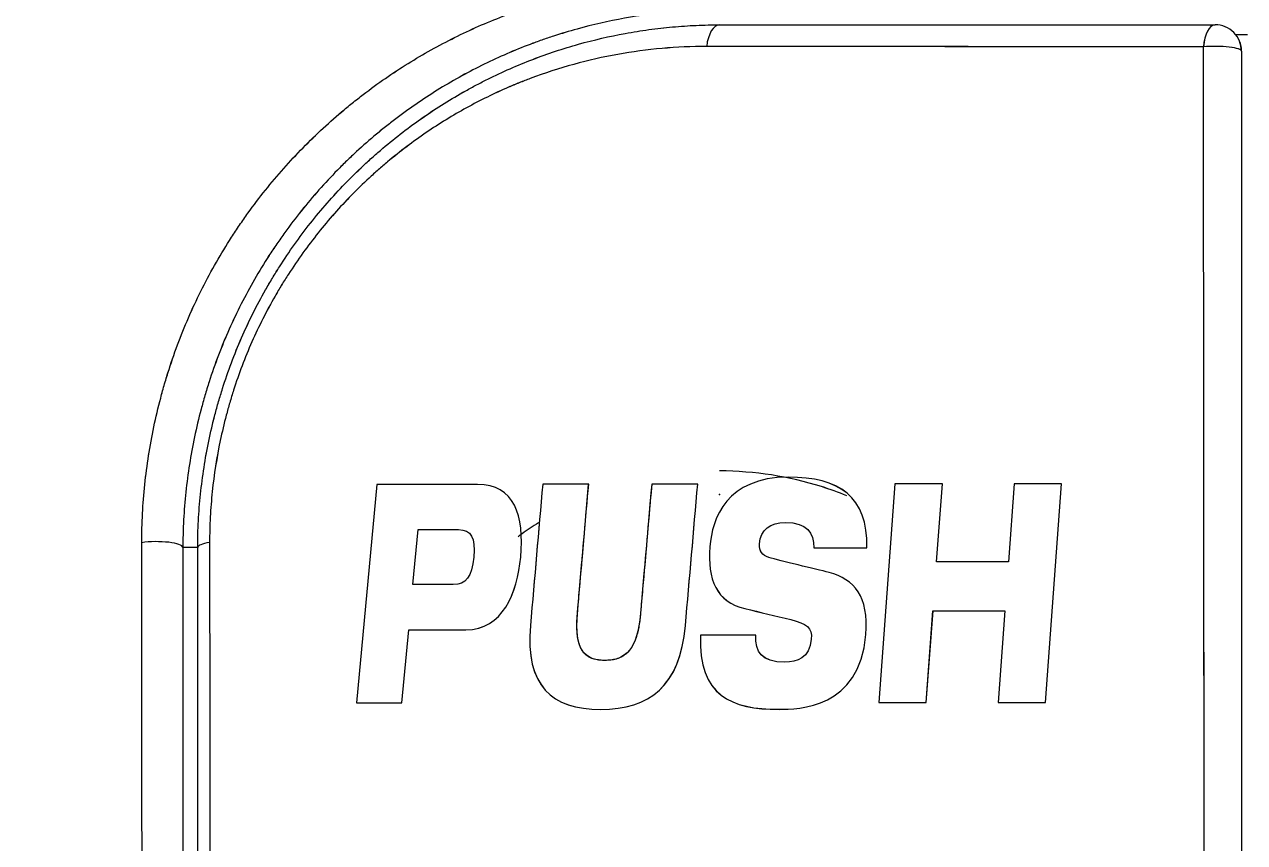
# Model space of a CAD drawing. Extents: x 2963 to 9049, y -570 to 1982.
# Drawn here: x 6577.99 to 6601.12, y 236.5 to 252 of the extents above; entities that cross this region are included whole.
import ezdxf

# ---------------------------------------------------------------- set-up
doc = ezdxf.new("R2010")
doc.units = 0
doc.header["$LTSCALE"] = 20
doc.header["$MEASUREMENT"] = 0
doc.linetypes.add('CENTER', pattern=[2, 1.25, -0.25, 0.25, -0.25])
doc.layers.get('0').update_dxf_attribs({"linetype": 'CONTINUOUS'})
doc.layers.get('DEFPOINTS').update_dxf_attribs({"linetype": 'CONTINUOUS'})
doc.layers.add('1', color=7, linetype='CONTINUOUS')
doc.layers.add('61', color=7, linetype='CONTINUOUS')
doc.styles.get("Standard").update_dxf_attribs({"font": 'NanumGothic.ttf'})
doc.dimstyles.get("Standard").update_dxf_attribs({"dimtxt": 2.7, "dimasz": 2.5, "dimexe": 1.5, "dimexo": 1.5, "dimgap": 1.5, "dimtad": 1, "dimdec": 0, "dimlfac": 10, "dimzin": 0, "dimdsep": 46, "dimtxsty": 'Standard', "dimcen": 0, "dimclrt": 2, "dimadec": 0, "dimazin": 0, "dimtfac": 1, "dimtdec": 0, "dimtmove": 0, "dimatfit": 3, "dimfxl": 0, "dimtolj": 1, "dimtzin": 0, "dimarcsym": 0})

# ---------------------------------------------------------------- blocks, each defined once
blk = doc.blocks.new('*D20')
at = {"color": 3, "lineweight": -2}
for p, q in [((6593.644, 274.161), (6295.904, 274.161)), ((6301.904, 250.161), (6301.904, 62.919)), ((6301.904, -174.178), (6301.904, 13.065)), ((6436.128, -198.178), (6295.904, -198.178))]:
    blk.add_line(p, q, dxfattribs=at)
at = {"color": 3}
for points in [[(6297.904, 250.161), (6305.904, 250.161), (6301.904, 274.161)], [(6297.904, -174.178), (6305.904, -174.178), (6301.904, -198.178)]]:
    blk.add_solid(points, dxfattribs=at)
at = {"layer": 'DEFPOINTS', "color": 0}
for p in [(6301.904, 274.161), (6595.444, 274.161), (6437.928, -198.178)]:
    blk.add_point(p, dxfattribs=at)
at = {"color": 2, "insert": (6301.904, 37.992), "char_height": 24, "attachment_point": 5}
blk.add_mtext('\\A1;475', dxfattribs=at)
blk = doc.blocks.new('A$C232549f7')
at = {"layer": '1', "color": 0, "linetype": 'Continuous', "lineweight": 18}
for p, q in [((77.406, 155.471), (77.02, 151.336)), ((81.42, 155.476), (80.548, 155.476)), ((83.487, 155.476), (82.615, 155.476)), ((87.226, 155.485), (86.921, 151.339)), ((88.124, 155.485), (87.226, 155.485)), ((88.015, 154.004), (88.124, 155.485)), ((89.486, 155.485), (89.377, 154.004)), ((90.384, 155.485), (89.486, 155.485)), ((90.078, 151.339), (90.384, 155.485)), ((78.088, 153.572), (78.185, 154.614)), ((78.185, 154.614), (78.95, 154.614)), ((85.69, 154.268), (86.694, 154.268)), ((89.377, 154.004), (88.015, 154.004)), ((87.819, 151.339), (87.947, 153.075)), ((87.947, 153.075), (89.308, 153.075)), ((89.308, 153.075), (89.18, 151.339)), ((77.879, 151.336), (78.008, 152.715)), ((84.587, 152.614), (83.538, 152.614)), ((77.02, 151.336), (77.879, 151.336)), ((86.921, 151.339), (87.819, 151.339)), ((89.18, 151.339), (90.078, 151.339))]:
    blk.add_line(p, q, dxfattribs=at)
at = {"layer": '1', "color": 0, "linetype": 'Continuous', "lineweight": 13}
for centre, major_axis, ratio, start_param, end_param in [((83.909, 163.677), (0, 0.5), 0.511952, 0, 1.391004), ((93.295, 163.677), (0, 0.5), 0.447713, 0, 1.40565), ((93.295, 163.677), (-0.5, 0), 0.183249, 3.123839, 5.169788), ((74.509, 154.277), (-0.5, 0), 0.221382, 5.294232, 6.283185)]:
    blk.add_ellipse(centre, major_axis=major_axis, ratio=ratio, start_param=start_param, end_param=end_param, dxfattribs=at)
at = {"layer": '1', "color": 0, "linetype": 'Continuous', "lineweight": 18}
for centre, major_axis, ratio, start_param, end_param in [((93.295, 163.677), (0, -0.5), 0.999848, 1.567577, 3.141593), ((73.228, 154.274), (0.5, 0), 0.225171, 0.017913, 2.16275)]:
    blk.add_ellipse(centre, major_axis=major_axis, ratio=ratio, start_param=start_param, end_param=end_param, dxfattribs=at)
at = {"layer": '1', "color": 0, "linetype": 'Continuous', "lineweight": 13}
for points, knots in [([(72.949, 154.367), (72.949, 154.551), (72.958, 154.919), (72.987, 155.285), (73.045, 155.833), (73.102, 156.198), (73.216, 156.744), (73.259, 156.925), (73.331, 157.197), (73.356, 157.288), (73.409, 157.469), (73.437, 157.559), (73.58, 158.006), (73.712, 158.354), (74.011, 159.03), (74.178, 159.359), (74.454, 159.838), (74.55, 159.996), (74.7, 160.229), (74.751, 160.306), (74.855, 160.459), (74.908, 160.534), (75.177, 160.907), (75.403, 161.189), (75.879, 161.725), (76.128, 161.979), (76.517, 162.338), (76.65, 162.455), (76.853, 162.624), (76.921, 162.68), (77.059, 162.789), (77.128, 162.843), (77.476, 163.106), (77.76, 163.299), (78.34, 163.654), (78.635, 163.816), (79.236, 164.111), (79.541, 164.243), (79.93, 164.39), (80.008, 164.418), (80.165, 164.473), (80.244, 164.5), (80.479, 164.577), (80.637, 164.624), (81.11, 164.754), (81.426, 164.826), (82.062, 164.94), (82.699, 165.026), (83.341, 165.054), (83.663, 165.054)], [0, 0, 0, 0, 0.03125, 0.0625, 0.0625, 0.125, 0.125, 0.15625, 0.15625, 0.171875, 0.171875, 0.1875, 0.1875, 0.25, 0.25, 0.3125, 0.3125, 0.34375, 0.34375, 0.359375, 0.359375, 0.375, 0.375, 0.4375, 0.4375, 0.5, 0.5, 0.53125, 0.53125, 0.546875, 0.546875, 0.5625, 0.5625, 0.625, 0.625, 0.6875, 0.6875, 0.75, 0.75, 0.765625, 0.765625, 0.78125, 0.78125, 0.8125, 0.8125, 0.875, 0.875, 0.9375, 1, 1, 1, 1]), ([(83.657, 163.766), (83.374, 163.766), (82.809, 163.741), (82.25, 163.667), (81.692, 163.567), (81.414, 163.504), (80.861, 163.352), (80.585, 163.263), (80.242, 163.133), (80.173, 163.106), (80.037, 163.051), (79.833, 162.966), (79.632, 162.874), (79.234, 162.679), (78.974, 162.536), (78.464, 162.223), (78.215, 162.053), (77.848, 161.776), (77.728, 161.68), (77.579, 161.556), (77.549, 161.53), (77.49, 161.48), (77.401, 161.403), (77.314, 161.325), (77.028, 161.061), (76.809, 160.837), (76.391, 160.365), (76.192, 160.117), (75.91, 159.726), (75.819, 159.592), (75.686, 159.386), (75.642, 159.317), (75.558, 159.178), (75.516, 159.108), (75.314, 158.756), (75.167, 158.467), (74.904, 157.873), (74.789, 157.568), (74.664, 157.177), (74.628, 157.059), (74.594, 156.94), (74.572, 156.86), (74.561, 156.82), (74.508, 156.62), (74.47, 156.46), (74.37, 155.98), (74.319, 155.658), (74.268, 155.176), (74.255, 155.015), (74.238, 154.692), (74.234, 154.531), (74.234, 154.369)], [0, 0, 0, 0, 0.0625, 0.125, 0.125, 0.1875, 0.1875, 0.25, 0.25, 0.265625, 0.265625, 0.28125, 0.3125, 0.3125, 0.375, 0.375, 0.4375, 0.4375, 0.46875, 0.46875, 0.476563, 0.476563, 0.484375, 0.5, 0.5, 0.5625, 0.5625, 0.625, 0.625, 0.65625, 0.65625, 0.671875, 0.671875, 0.6875, 0.6875, 0.75, 0.75, 0.8125, 0.8125, 0.828125, 0.835938, 0.835938, 0.84375, 0.84375, 0.875, 0.875, 0.9375, 0.9375, 0.96875, 0.96875, 1, 1, 1, 1]), ([(93.074, 163.759), (91.473, 163.76), (89.888, 163.761), (86.748, 163.764), (85.194, 163.765), (83.657, 163.766)], [0, 0, 0, 0, 0.5, 0.5, 1, 1, 1, 1]), ([(93.099, 134.946), (93.095, 139.761), (93.091, 144.57), (93.082, 154.175), (93.078, 158.97), (93.074, 163.759)], [0, 0, 0, 0, 0.5, 0.5, 1, 1, 1, 1])]:
    blk.add_open_spline(points, degree=3, knots=knots, dxfattribs=at)
at = {"layer": '1', "color": 0, "linetype": 'Continuous', "lineweight": 18}
for points, knots in [([(83.911, 164.464), (83.909, 164.464), (83.906, 164.464), (83.901, 164.464), (83.894, 164.464), (83.878, 164.464), (83.844, 164.464), (83.778, 164.463), (83.645, 164.461), (83.379, 164.452), (83.152, 164.436), (82.699, 164.396), (82.398, 164.355), (81.797, 164.246), (81.498, 164.179), (81.051, 164.055), (80.902, 164.01), (80.679, 163.938), (80.604, 163.913), (80.456, 163.86), (80.382, 163.833), (80.014, 163.694), (79.724, 163.569), (79.155, 163.29), (78.875, 163.137), (78.325, 162.8), (78.055, 162.617), (77.724, 162.367), (77.658, 162.316), (77.56, 162.238), (77.528, 162.212), (77.463, 162.159), (77.301, 162.026), (77.143, 161.888), (76.957, 161.717), (76.896, 161.659), (76.775, 161.542), (76.595, 161.363), (76.421, 161.177), (76.081, 160.794), (75.864, 160.525), (75.608, 160.17), (75.557, 160.098), (75.457, 159.952), (75.408, 159.878), (75.265, 159.656), (75.173, 159.506), (74.909, 159.048), (74.749, 158.734), (74.462, 158.087), (74.335, 157.755), (74.197, 157.327), (74.171, 157.241), (74.12, 157.068), (74.096, 156.981), (74.027, 156.721), (73.945, 156.373), (73.849, 155.851), (73.779, 155.327), (73.751, 154.977), (73.737, 154.714), (73.732, 154.583), (73.729, 154.429), (73.728, 154.353), (73.728, 154.314), (73.728, 154.295), (73.728, 154.287), (73.728, 154.281), (73.728, 154.279), (73.728, 154.276)], [0, 0, 0, 0, 0.000488, 0.000488, 0.000977, 0.001953, 0.003906, 0.007812, 0.015625, 0.03125, 0.0625, 0.0625, 0.125, 0.125, 0.1875, 0.1875, 0.21875, 0.21875, 0.234375, 0.234375, 0.25, 0.25, 0.3125, 0.3125, 0.375, 0.375, 0.4375, 0.4375, 0.453125, 0.453125, 0.460938, 0.460938, 0.46875, 0.5, 0.5, 0.515625, 0.515625, 0.53125, 0.5625, 0.5625, 0.625, 0.625, 0.640625, 0.640625, 0.65625, 0.65625, 0.6875, 0.6875, 0.75, 0.75, 0.8125, 0.8125, 0.828125, 0.828125, 0.84375, 0.84375, 0.875, 0.90625, 0.9375, 0.96875, 0.96875, 0.984375, 0.992187, 0.996094, 0.998047, 0.999023, 0.999512, 0.999512, 1, 1, 1, 1]), ([(74.009, 154.277), (74.009, 154.279), (74.009, 154.282), (74.009, 154.287), (74.009, 154.295), (74.009, 154.314), (74.009, 154.351), (74.01, 154.424), (74.013, 154.572), (74.018, 154.698), (74.031, 154.951), (74.045, 155.119), (74.098, 155.623), (74.15, 155.957), (74.254, 156.458), (74.293, 156.624), (74.347, 156.832), (74.358, 156.874), (74.381, 156.957), (74.393, 156.999), (74.429, 157.123), (74.454, 157.205), (74.583, 157.615), (74.703, 157.934), (74.907, 158.401), (74.98, 158.555), (75.132, 158.859), (75.212, 159.009), (75.338, 159.23), (75.402, 159.341), (75.469, 159.45), (75.514, 159.522), (75.537, 159.558), (75.651, 159.738), (75.746, 159.878), (76.038, 160.289), (76.245, 160.55), (76.681, 161.049), (76.91, 161.286), (77.181, 161.539), (77.211, 161.567), (77.272, 161.623), (77.363, 161.705), (77.579, 161.892), (77.768, 162.044), (78.15, 162.337), (78.412, 162.518), (78.815, 162.769), (78.951, 162.85), (79.157, 162.965), (79.226, 163.003), (79.366, 163.076), (79.436, 163.112), (79.788, 163.287), (80.072, 163.411), (80.646, 163.631), (80.936, 163.727), (81.52, 163.891), (81.815, 163.959), (82.187, 164.027), (82.262, 164.04), (82.411, 164.064), (82.486, 164.075), (82.711, 164.105), (83.01, 164.139), (83.31, 164.16), (83.534, 164.17), (83.647, 164.174), (83.778, 164.176), (83.843, 164.176), (83.876, 164.177), (83.89, 164.177), (83.9, 164.177), (83.904, 164.177), (83.909, 164.177)], [0, 0, 0, 0, 0.000488, 0.000488, 0.000977, 0.001953, 0.003906, 0.007812, 0.015625, 0.03125, 0.03125, 0.0625, 0.0625, 0.125, 0.125, 0.15625, 0.15625, 0.164063, 0.164063, 0.171875, 0.171875, 0.1875, 0.1875, 0.25, 0.25, 0.28125, 0.28125, 0.3125, 0.3125, 0.328125, 0.335938, 0.335938, 0.34375, 0.34375, 0.375, 0.375, 0.4375, 0.4375, 0.5, 0.5, 0.507813, 0.507813, 0.515625, 0.53125, 0.5625, 0.5625, 0.625, 0.625, 0.65625, 0.65625, 0.671875, 0.671875, 0.6875, 0.6875, 0.75, 0.75, 0.8125, 0.8125, 0.875, 0.875, 0.890625, 0.890625, 0.90625, 0.90625, 0.9375, 0.96875, 0.96875, 0.984375, 0.992188, 0.996094, 0.998047, 0.999023, 0.999023, 1, 1, 1, 1]), ([(83.909, 164.177), (85.441, 164.177), (86.99, 164.177), (90.119, 164.177), (91.7, 164.177), (93.295, 164.177)], [0, 0, 0, 0, 0.5, 0.5, 1, 1, 1, 1]), ([(93.794, 163.675), (93.795, 158.889), (93.795, 154.095), (93.795, 144.494), (93.795, 139.688), (93.795, 134.875)], [0, 0, 0, 0, 0.5, 0.5, 1, 1, 1, 1]), ([(86.312, 155.257), (86.155, 155.32), (85.381, 155.599), (84.574, 155.722), (83.9, 155.727)], [0, 0, 0, 0, 0.205962, 1, 1, 1, 1]), ([(78.008, 152.715), (78.37, 152.715), (78.732, 152.715), (79.787, 152.715), (80.068, 153.409), (80.205, 154.88), (80.011, 155.471), (78.676, 155.471), (78.041, 155.471), (77.406, 155.471)], [0, 0, 0, 0, 0.140656, 0.140656, 0.409648, 0.409648, 0.719094, 0.719094, 1, 1, 1, 1]), ([(80.548, 155.476), (80.47, 154.583), (80.393, 153.69), (80.217, 151.656), (80.721, 151.209), (81.647, 151.209)], [0, 0, 0, 0, 0.438935, 0.438935, 1, 1, 1, 1]), ([(82.615, 155.476), (82.544, 154.658), (82.473, 153.841), (82.344, 152.352), (82.128, 152.137), (81.328, 152.137), (81.149, 152.352), (81.278, 153.841), (81.349, 154.658), (81.42, 155.476)], [0, 0, 0, 0, 0.274642, 0.274642, 0.50042, 0.50042, 0.725818, 0.725818, 1, 1, 1, 1]), ([(82.615, 155.476), (82.561, 154.854), (82.494, 154.076), (82.426, 153.299), (82.41, 153.105), (82.406, 153.066), (82.399, 152.988), (82.395, 152.949), (82.386, 152.872), (82.38, 152.833), (82.367, 152.756), (82.359, 152.718), (82.341, 152.641), (82.33, 152.603), (82.311, 152.546), (82.304, 152.528), (82.289, 152.491), (82.273, 152.454), (82.254, 152.419), (82.239, 152.394), (82.234, 152.385), (82.223, 152.369), (82.218, 152.361), (82.189, 152.321), (82.163, 152.292), (82.12, 152.254), (82.105, 152.242), (82.074, 152.221), (82.042, 152.202), (82.009, 152.187), (81.983, 152.177), (81.975, 152.174), (81.958, 152.168), (81.949, 152.166), (81.907, 152.154), (81.872, 152.147), (81.82, 152.141), (81.803, 152.14), (81.769, 152.138), (81.751, 152.137), (81.7, 152.137), (81.665, 152.138), (81.598, 152.145), (81.564, 152.151), (81.515, 152.164), (81.499, 152.17), (81.467, 152.182), (81.436, 152.196), (81.407, 152.214), (81.387, 152.229), (81.38, 152.234), (81.366, 152.245), (81.334, 152.274), (81.307, 152.309), (81.284, 152.348), (81.28, 152.356), (81.271, 152.372), (81.259, 152.397), (81.243, 152.44), (81.232, 152.476), (81.223, 152.512), (81.219, 152.531), (81.209, 152.588), (81.204, 152.626), (81.198, 152.702), (81.197, 152.74), (81.196, 152.817), (81.197, 152.856), (81.2, 152.934), (81.203, 152.973), (81.208, 153.032), (81.21, 153.051), (81.213, 153.09), (81.228, 153.266), (81.298, 154.068), (81.365, 154.85), (81.42, 155.476)], [0, 0, 0, 0, 0.25, 0.3125, 0.3125, 0.328125, 0.328125, 0.34375, 0.34375, 0.359375, 0.359375, 0.375, 0.375, 0.390625, 0.390625, 0.398437, 0.398437, 0.40625, 0.414062, 0.414062, 0.417969, 0.417969, 0.421875, 0.421875, 0.4375, 0.4375, 0.445312, 0.445312, 0.453125, 0.460937, 0.460937, 0.464844, 0.464844, 0.46875, 0.46875, 0.484375, 0.484375, 0.492187, 0.492187, 0.5, 0.5, 0.515625, 0.515625, 0.53125, 0.53125, 0.539062, 0.539062, 0.546875, 0.554687, 0.554687, 0.558594, 0.558594, 0.5625, 0.578125, 0.578125, 0.582031, 0.582031, 0.585937, 0.59375, 0.601562, 0.601562, 0.609375, 0.609375, 0.625, 0.625, 0.640625, 0.640625, 0.65625, 0.65625, 0.671875, 0.671875, 0.679687, 0.679687, 0.6875, 0.75, 1, 1, 1, 1]), ([(81.647, 151.209), (82.575, 151.209), (83.156, 151.656), (83.332, 153.69), (83.409, 154.583), (83.487, 155.476)], [0, 0, 0, 0, 0.561065, 0.561065, 1, 1, 1, 1]), ([(85.202, 155.608), (84.038, 155.608), (83.76, 154.831), (83.667, 153.67), (83.844, 153.24), (84.382, 153.118)], [0, 0, 0, 0, 0.464776, 0.464776, 1, 1, 1, 1]), ([(80.467, 154.744), (80.363, 154.678), (80.235, 154.591), (80.11, 154.5), (80.084, 154.481)], [0, 0, 0, 0, 0.794436, 1, 1, 1, 1]), ([(84.835, 154.087), (84.708, 154.122), (84.647, 154.209), (84.68, 154.615), (84.855, 154.749), (85.561, 154.749), (85.683, 154.552), (85.69, 154.268)], [0, 0, 0, 0, 0.171456, 0.171456, 0.519812, 0.519812, 1, 1, 1, 1]), ([(78.95, 154.614), (79.192, 154.614), (79.278, 154.463), (79.209, 153.722), (79.095, 153.572), (78.598, 153.572), (78.343, 153.572), (78.088, 153.572)], [0, 0, 0, 0, 0.326741, 0.326741, 0.654417, 0.654417, 1, 1, 1, 1]), ([(83.538, 152.614), (83.494, 151.46), (84.129, 151.21), (85.393, 151.21), (86.562, 151.222), (86.732, 153.351), (86.46, 153.67), (85.976, 153.804)], [0, 0, 0, 0, 0.619428, 0.619428, 0.870294, 0.870294, 1, 1, 1, 1]), ([(84.382, 153.118), (84.671, 153.049), (84.961, 152.982), (85.553, 152.835), (85.658, 152.753), (85.612, 152.184), (85.364, 152.104), (84.684, 152.104), (84.58, 152.3), (84.587, 152.614)], [0, 0, 0, 0, 0.136895, 0.136895, 0.280246, 0.280246, 0.516562, 0.516562, 1, 1, 1, 1])]:
    blk.add_open_spline(points, degree=3, knots=knots, dxfattribs=at)
for points in [[(93.674, 163.993), (93.752, 163.992), (93.831, 163.991), (93.909, 163.991)], [(86.694, 154.268), (86.713, 155.242), (86.169, 155.608), (85.202, 155.608)], [(74.009, 144.277), (74.009, 147.615), (74.009, 150.948), (74.009, 154.277)], [(85.976, 153.804), (85.721, 153.867), (85.049, 154.023), (84.835, 154.087)]]:
    blk.add_open_spline(points, degree=3, dxfattribs=at)
at = {"layer": '1', "color": 0, "linetype": 'Continuous', "lineweight": 13}
for points in [[(72.957, 144.363), (72.954, 147.703), (72.951, 151.038), (72.949, 154.367)], [(73.728, 154.276), (73.727, 150.948), (73.727, 147.614), (73.727, 144.276)], [(74, 154.277), (73.909, 154.277), (73.818, 154.276), (73.728, 154.276)], [(74.234, 154.369), (74.237, 151.039), (74.24, 147.704), (74.243, 144.365)]]:
    blk.add_open_spline(points, degree=3, dxfattribs=at)
at = {"layer": '61', "color": 0, "linetype": 'Continuous', "lineweight": 18}
blk.add_point((83.9, 155.277), dxfattribs=at)

msp = doc.modelspace()

# ---------------------------------------------------------------- linework, layer by layer
at = {"layer": '1', "color": 0, "linetype": 'Continuous', "lineweight": 18}
for p, q in [((6584.67, 243.283), (6584.284, 239.148)), ((6588.683, 243.288), (6587.812, 243.288)), ((6590.751, 243.288), (6589.879, 243.288)), ((6594.49, 243.297), (6594.185, 239.151)), ((6595.388, 243.297), (6594.49, 243.297)), ((6595.279, 241.817), (6595.388, 243.297)), ((6596.749, 243.297), (6596.64, 241.817)), ((6597.647, 243.297), (6596.749, 243.297)), ((6597.342, 239.151), (6597.647, 243.297)), ((6585.352, 241.384), (6585.449, 242.426)), ((6585.449, 242.426), (6586.214, 242.426)), ((6592.954, 242.08), (6593.958, 242.08)), ((6596.64, 241.817), (6595.279, 241.817)), ((6595.083, 239.151), (6595.21, 240.887)), ((6595.21, 240.887), (6596.572, 240.887)), ((6596.572, 240.887), (6596.444, 239.151)), ((6585.143, 239.148), (6585.272, 240.527)), ((6591.851, 240.426), (6590.802, 240.426)), ((6584.284, 239.148), (6585.143, 239.148)), ((6594.185, 239.151), (6595.083, 239.151)), ((6596.444, 239.151), (6597.342, 239.151))]:
    msp.add_line(p, q, dxfattribs=at)
at = {"layer": '1', "color": 1, "linetype": 'CENTER', "lineweight": 0, "ltscale": 2}
msp.add_arc((6671.521, 259.03), 500.031, 356.30661, 99.7919, dxfattribs=at)
at = {"layer": '1', "color": 0, "linetype": 'Continuous', "lineweight": 13}
for centre, major_axis, ratio, start_param, end_param in [((6591.173, 251.489), (0, 0.5), 0.511952, 0, 1.391004), ((6600.558, 251.489), (0, 0.5), 0.447713, 0, 1.40565), ((6600.558, 251.489), (-0.5, 0), 0.183249, 3.123839, 5.169788), ((6581.773, 242.089), (-0.5, 0), 0.221382, 5.294232, 6.283185)]:
    msp.add_ellipse(centre, major_axis=major_axis, ratio=ratio, start_param=start_param, end_param=end_param, dxfattribs=at)
at = {"layer": '1', "color": 0, "linetype": 'Continuous', "lineweight": 18}
for centre, major_axis, ratio, start_param, end_param in [((6600.558, 251.489), (0, -0.5), 0.999848, 1.567577, 3.141593), ((6580.492, 242.086), (0.5, 0), 0.225171, 0.017913, 2.16275)]:
    msp.add_ellipse(centre, major_axis=major_axis, ratio=ratio, start_param=start_param, end_param=end_param, dxfattribs=at)
at = {"layer": '1', "color": 0, "linetype": 'Continuous', "lineweight": 13}
for points, knots in [([(6547.08, 748.717), (6547.08, 748.717), (6547.112, 748.554), (6547.236, 747.906), (6547.329, 747.422), (6547.515, 746.455), (6547.585, 746.092), (6547.74, 745.288), (6547.825, 744.845), (6547.964, 744.121), (6548.012, 743.87), (6548.113, 743.347), (6548.165, 743.076), (6548.275, 742.513), (6548.331, 742.222), (6548.449, 741.618), (6548.51, 741.307), (6548.589, 740.905), (6548.605, 740.824), (6548.629, 740.701), (6548.637, 740.66), (6548.653, 740.577), (6548.661, 740.536), (6548.677, 740.453), (6548.685, 740.412), (6548.702, 740.327), (6548.71, 740.285), (6548.736, 740.155), (6548.753, 740.066), (6548.806, 739.792), (6548.844, 739.6), (6548.893, 739.348), (6548.902, 739.297), (6548.922, 739.194), (6548.953, 739.038), (6548.984, 738.877), (6549.09, 738.33), (6549.181, 737.857), (6549.375, 736.843), (6549.479, 736.302), (6549.81, 734.578), (6550.055, 733.294), (6550.46, 731.166), (6550.601, 730.423), (6550.897, 728.87), (6551.051, 728.06), (6551.372, 726.37), (6551.538, 725.491), (6551.733, 724.463), (6551.755, 724.348), (6551.799, 724.117), (6551.865, 723.77), (6552.02, 722.95), (6552.156, 722.232), (6552.432, 720.776), (6552.62, 719.778), (6553.008, 717.727), (6553.207, 716.676), (6553.615, 714.518), (6553.824, 713.413), (6554.251, 711.149), (6554.47, 709.991), (6554.805, 708.213), (6554.919, 707.614), (6555.147, 706.402), (6555.263, 705.789), (6555.496, 704.55), (6555.614, 703.924), (6555.853, 702.658), (6555.974, 702.018), (6556.111, 701.291), (6556.126, 701.21), (6556.156, 701.048), (6556.172, 700.967), (6556.218, 700.724), (6556.249, 700.561), (6556.341, 700.072), (6556.435, 699.581), (6556.528, 699.088), (6556.591, 698.758), (6556.622, 698.593), (6556.716, 698.097), (6556.779, 697.765), (6557.094, 696.103), (6557.348, 694.76), (6557.861, 692.048), (6558.12, 690.679), (6558.643, 687.915), (6558.907, 686.52), (6559.439, 683.705), (6559.707, 682.285), (6560.249, 679.418), (6560.522, 677.972), (6561.073, 675.055), (6561.351, 673.583), (6561.911, 670.614), (6562.193, 669.117), (6562.621, 666.852), (6562.763, 666.093), (6563.051, 664.57), (6563.195, 663.806), (6563.484, 662.269), (6563.63, 661.498), (6563.921, 659.949), (6564.068, 659.171), (6564.288, 657.999), (6564.362, 657.608), (6564.509, 656.824), (6564.731, 655.649), (6564.952, 654.471), (6565.395, 652.114), (6565.691, 650.54), (6566.283, 647.385), (6566.58, 645.804), (6567.174, 642.637), (6567.768, 639.464), (6568.364, 636.278), (6568.738, 634.284), (6568.849, 633.685), (6568.961, 633.086), (6569.008, 632.836), (6569.018, 632.786), (6569.036, 632.687), (6569.064, 632.537), (6569.092, 632.387), (6569.185, 631.887), (6569.26, 631.487), (6569.411, 630.688), (6569.487, 630.288), (6569.582, 629.788), (6569.611, 629.638), (6569.64, 629.488), (6569.659, 629.388), (6569.668, 629.338), (6569.716, 629.089), (6569.754, 628.889), (6569.869, 628.289), (6569.945, 627.889), (6570.098, 627.09), (6570.174, 626.69), (6570.327, 625.89), (6570.403, 625.49), (6570.785, 623.491), (6571.091, 621.891), (6572.007, 617.092), (6572.619, 613.891), (6574.454, 604.287), (6575.679, 597.88), (6577.518, 588.266), (6578.131, 585.06), (6579.358, 578.647), (6579.971, 575.439), (6581.812, 565.814), (6583.04, 559.394), (6586.726, 540.123), (6589.186, 527.262), (6594.111, 501.511), (6596.576, 488.622), (6600.278, 469.267), (6601.512, 462.812), (6603.056, 454.739), (6603.365, 453.124), (6603.983, 449.894), (6604.291, 448.279), (6605.218, 443.434), (6605.836, 440.204), (6607.689, 430.514), (6608.924, 424.055), (6611.394, 411.137), (6612.629, 404.679), (6615.098, 391.763), (6616.333, 385.305), (6618.184, 375.62), (6618.802, 372.391), (6619.727, 367.549), (6620.036, 365.935), (6620.499, 363.513), (6620.653, 362.706), (6620.962, 361.092), (6621.116, 360.285), (6621.579, 357.864), (6621.887, 356.25), (6622.504, 353.022), (6622.812, 351.408), (6623.737, 346.567), (6624.354, 343.339), (6626.204, 333.657), (6627.438, 327.202), (6631.137, 307.842), (6633.602, 294.937), (6637.299, 275.584), (6638.531, 269.133), (6640.379, 259.459), (6640.995, 256.234), (6641.919, 251.397), (6642.227, 249.785), (6642.612, 247.769), (6642.689, 247.366), (6642.843, 246.56), (6642.92, 246.157), (6643.073, 245.351), (6643.189, 244.747), (6643.324, 244.041), (6643.382, 243.739), (6643.411, 243.588), (6643.42, 243.538), (6643.439, 243.437), (6643.449, 243.387), (6643.459, 243.336)], [0, 0, 0, 0, 0.03125, 0.03125, 0.0625, 0.0625, 0.078125, 0.078125, 0.09375, 0.09375, 0.101563, 0.101563, 0.109375, 0.109375, 0.117188, 0.117188, 0.125, 0.125, 0.126953, 0.126953, 0.12793, 0.12793, 0.128906, 0.128906, 0.129883, 0.129883, 0.130859, 0.130859, 0.132813, 0.132813, 0.136719, 0.136719, 0.137695, 0.137695, 0.138672, 0.140625, 0.140625, 0.148438, 0.148438, 0.15625, 0.15625, 0.171875, 0.171875, 0.179688, 0.179688, 0.1875, 0.1875, 0.195313, 0.195313, 0.196289, 0.196289, 0.197266, 0.199219, 0.203125, 0.203125, 0.210938, 0.210938, 0.21875, 0.21875, 0.226563, 0.226563, 0.234375, 0.234375, 0.238281, 0.238281, 0.242188, 0.242188, 0.246094, 0.246094, 0.25, 0.25, 0.250488, 0.250488, 0.250977, 0.250977, 0.251953, 0.251953, 0.253906, 0.254883, 0.254883, 0.255859, 0.255859, 0.257813, 0.257813, 0.265625, 0.265625, 0.273438, 0.273438, 0.28125, 0.28125, 0.289063, 0.289063, 0.296875, 0.296875, 0.304688, 0.304688, 0.3125, 0.3125, 0.316406, 0.316406, 0.320313, 0.320313, 0.324219, 0.324219, 0.328125, 0.328125, 0.330078, 0.330078, 0.332031, 0.335938, 0.335938, 0.34375, 0.34375, 0.351563, 0.351563, 0.359375, 0.367188, 0.367188, 0.369141, 0.370117, 0.370117, 0.370361, 0.370361, 0.370605, 0.371094, 0.371094, 0.373047, 0.373047, 0.375, 0.375, 0.375488, 0.375732, 0.375732, 0.375977, 0.375977, 0.376953, 0.376953, 0.378906, 0.378906, 0.380859, 0.380859, 0.382813, 0.382813, 0.390625, 0.390625, 0.40625, 0.40625, 0.4375, 0.4375, 0.453125, 0.453125, 0.46875, 0.46875, 0.5, 0.5, 0.5625, 0.5625, 0.625, 0.625, 0.65625, 0.65625, 0.664063, 0.664063, 0.671875, 0.671875, 0.6875, 0.6875, 0.71875, 0.71875, 0.75, 0.75, 0.78125, 0.78125, 0.796875, 0.796875, 0.804688, 0.804688, 0.808594, 0.808594, 0.8125, 0.8125, 0.820313, 0.820313, 0.828125, 0.828125, 0.84375, 0.84375, 0.875, 0.875, 0.9375, 0.9375, 0.96875, 0.96875, 0.984375, 0.984375, 0.992188, 0.992188, 0.994141, 0.994141, 0.996094, 0.996094, 0.998047, 0.999023, 0.999512, 0.999512, 0.999756, 0.999756, 1, 1, 1, 1]), ([(6641.688, 243.125), (6641.649, 243.326), (6641.61, 243.527), (6641.533, 243.928), (6641.418, 244.53), (6641.303, 245.133), (6641.188, 245.735), (6641.15, 245.936), (6641.073, 246.337), (6640.958, 246.939), (6640.843, 247.541), (6640.459, 249.549), (6640.151, 251.155), (6639.23, 255.972), (6638.615, 259.185), (6636.772, 268.821), (6635.543, 275.246), (6631.856, 294.524), (6629.398, 307.378), (6625.709, 326.663), (6624.479, 333.092), (6622.634, 342.737), (6622.019, 345.952), (6621.097, 350.775), (6620.789, 352.382), (6620.174, 355.597), (6619.867, 357.205), (6619.406, 359.617), (6619.252, 360.421), (6618.944, 362.028), (6618.79, 362.832), (6618.329, 365.244), (6618.022, 366.852), (6617.407, 370.068), (6617.099, 371.676), (6616.484, 374.891), (6616.176, 376.499), (6614.639, 384.539), (6613.408, 390.972), (6610.947, 403.837), (6609.716, 410.271), (6607.255, 423.138), (6606.024, 429.572), (6604.178, 439.224), (6603.254, 444.05), (6602.331, 448.877), (6601.715, 452.095), (6601.408, 453.703), (6599.869, 461.745), (6598.639, 468.175), (6594.95, 487.456), (6592.494, 500.295), (6587.586, 525.947), (6585.134, 538.759), (6581.461, 557.956), (6580.237, 564.352), (6577.791, 577.136), (6576.568, 583.525), (6574.125, 596.296), (6572.904, 602.677), (6571.073, 612.245), (6570.462, 615.433), (6569.547, 620.214), (6569.242, 621.808), (6568.785, 624.197), (6568.632, 624.994), (6568.404, 626.189), (6568.327, 626.587), (6568.213, 627.184), (6568.175, 627.383), (6568.099, 627.782), (6568.023, 628.18), (6567.946, 628.578), (6567.87, 628.976), (6567.832, 629.175), (6567.756, 629.573), (6567.717, 629.773), (6567.641, 630.171), (6567.565, 630.569), (6567.48, 631.017), (6567.432, 631.265), (6567.413, 631.365), (6567.404, 631.414), (6567.375, 631.564), (6567.356, 631.663), (6567.262, 632.16), (6567.186, 632.558), (6566.807, 634.544), (6566.504, 636.131), (6565.597, 640.881), (6564.995, 644.037), (6564.094, 648.751), (6563.794, 650.32), (6563.196, 653.451), (6562.897, 655.013), (6562.561, 656.768), (6562.524, 656.962), (6562.45, 657.352), (6562.338, 657.935), (6562.227, 658.517), (6562.005, 659.678), (6561.857, 660.448), (6561.564, 661.983), (6561.418, 662.747), (6561.127, 664.269), (6560.982, 665.026), (6560.548, 667.289), (6560.262, 668.785), (6559.694, 671.751), (6559.412, 673.221), (6558.854, 676.136), (6558.577, 677.581), (6558.028, 680.445), (6557.755, 681.864), (6557.216, 684.676), (6556.948, 686.07), (6556.418, 688.832), (6556.155, 690.199), (6555.635, 692.909), (6555.377, 694.251), (6555.057, 695.912), (6554.962, 696.409), (6554.867, 696.905), (6554.803, 697.234), (6554.771, 697.399), (6554.677, 697.892), (6554.614, 698.219), (6554.488, 698.872), (6554.425, 699.197), (6554.332, 699.682), (6554.301, 699.844), (6554.239, 700.166), (6554.146, 700.648), (6554.054, 701.126), (6553.871, 702.077), (6553.751, 702.705), (6553.571, 703.636), (6553.512, 703.945), (6553.394, 704.558), (6553.335, 704.864), (6553.16, 705.775), (6553.044, 706.375), (6552.701, 708.156), (6552.477, 709.317), (6552.04, 711.585), (6551.827, 712.692), (6551.41, 714.853), (6551.207, 715.907), (6550.811, 717.96), (6550.618, 718.96), (6550.337, 720.419), (6550.244, 720.899), (6550.107, 721.607), (6550.04, 721.959), (6549.972, 722.307), (6549.928, 722.538), (6549.906, 722.653), (6549.706, 723.685), (6549.536, 724.566), (6549.209, 726.26), (6549.052, 727.073), (6548.751, 728.63), (6548.607, 729.375), (6548.332, 730.797), (6548.201, 731.474), (6547.952, 732.761), (6547.834, 733.37), (6547.61, 734.522), (6547.505, 735.064), (6547.308, 736.08), (6547.216, 736.553), (6547.109, 737.102), (6547.077, 737.263), (6547.047, 737.419), (6547.027, 737.523), (6547.017, 737.574), (6546.968, 737.826), (6546.93, 738.018), (6546.877, 738.292), (6546.859, 738.381), (6546.834, 738.512), (6546.826, 738.554), (6546.809, 738.639), (6546.801, 738.68), (6546.785, 738.763), (6546.777, 738.805), (6546.761, 738.887), (6546.753, 738.928), (6546.729, 739.051), (6546.713, 739.132), (6546.635, 739.535), (6546.575, 739.846), (6546.458, 740.449), (6546.402, 740.74), (6546.294, 741.302), (6546.242, 741.573), (6546.142, 742.094), (6546.094, 742.344), (6545.956, 743.065), (6545.872, 743.506), (6545.718, 744.308), (6545.649, 744.67), (6545.465, 745.633), (6545.372, 746.116), (6545.249, 746.761), (6545.217, 746.924), (6545.217, 746.924)], [0, 0, 0, 0, 0.000977, 0.000977, 0.001953, 0.003906, 0.003906, 0.004883, 0.004883, 0.005859, 0.007812, 0.007812, 0.015625, 0.015625, 0.03125, 0.03125, 0.0625, 0.0625, 0.125, 0.125, 0.15625, 0.15625, 0.171875, 0.171875, 0.179687, 0.179687, 0.1875, 0.1875, 0.191406, 0.191406, 0.195312, 0.195312, 0.203125, 0.203125, 0.210937, 0.210937, 0.21875, 0.21875, 0.25, 0.25, 0.28125, 0.28125, 0.3125, 0.3125, 0.328125, 0.335937, 0.335937, 0.34375, 0.34375, 0.375, 0.375, 0.4375, 0.4375, 0.5, 0.5, 0.53125, 0.53125, 0.5625, 0.5625, 0.59375, 0.59375, 0.609375, 0.609375, 0.617187, 0.617187, 0.621094, 0.621094, 0.623047, 0.623047, 0.624023, 0.624023, 0.625, 0.625977, 0.625977, 0.626953, 0.626953, 0.62793, 0.62793, 0.628906, 0.629883, 0.630127, 0.630127, 0.630371, 0.630371, 0.630859, 0.630859, 0.632812, 0.632812, 0.640625, 0.640625, 0.65625, 0.65625, 0.664062, 0.664062, 0.671875, 0.671875, 0.672852, 0.672852, 0.673828, 0.675781, 0.675781, 0.679687, 0.679687, 0.683594, 0.683594, 0.6875, 0.6875, 0.695312, 0.695312, 0.703125, 0.703125, 0.710937, 0.710937, 0.71875, 0.71875, 0.726562, 0.726562, 0.734375, 0.734375, 0.742187, 0.742187, 0.744141, 0.745117, 0.745117, 0.746094, 0.746094, 0.748047, 0.748047, 0.75, 0.75, 0.750977, 0.750977, 0.751953, 0.753906, 0.753906, 0.757812, 0.757812, 0.759766, 0.759766, 0.761719, 0.761719, 0.765625, 0.765625, 0.773437, 0.773437, 0.78125, 0.78125, 0.789062, 0.789062, 0.796875, 0.796875, 0.800781, 0.800781, 0.802734, 0.803711, 0.803711, 0.804687, 0.804687, 0.8125, 0.8125, 0.820312, 0.820312, 0.828125, 0.828125, 0.835937, 0.835937, 0.84375, 0.84375, 0.851562, 0.851562, 0.859375, 0.859375, 0.861328, 0.862305, 0.862305, 0.863281, 0.863281, 0.867187, 0.867187, 0.869141, 0.869141, 0.870117, 0.870117, 0.871094, 0.871094, 0.87207, 0.87207, 0.873047, 0.873047, 0.875, 0.875, 0.882812, 0.882812, 0.890625, 0.890625, 0.898437, 0.898437, 0.90625, 0.90625, 0.921875, 0.921875, 0.9375, 0.9375, 0.96875, 0.96875, 1, 1, 1, 1]), ([(6580.213, 242.18), (6580.212, 242.364), (6580.222, 242.731), (6580.251, 243.097), (6580.309, 243.646), (6580.366, 244.01), (6580.48, 244.556), (6580.523, 244.738), (6580.595, 245.01), (6580.62, 245.1), (6580.673, 245.282), (6580.7, 245.372), (6580.844, 245.818), (6580.976, 246.166), (6581.275, 246.843), (6581.442, 247.171), (6581.718, 247.651), (6581.814, 247.808), (6581.964, 248.041), (6582.015, 248.118), (6582.119, 248.271), (6582.172, 248.346), (6582.441, 248.719), (6582.667, 249.002), (6583.143, 249.538), (6583.391, 249.791), (6583.781, 250.151), (6583.914, 250.267), (6584.117, 250.436), (6584.185, 250.492), (6584.323, 250.602), (6584.392, 250.655), (6584.74, 250.918), (6585.024, 251.111), (6585.604, 251.467), (6585.899, 251.629), (6586.5, 251.923), (6586.805, 252.055), (6587.194, 252.202), (6587.272, 252.23), (6587.429, 252.286), (6587.507, 252.312), (6587.743, 252.389), (6587.901, 252.436), (6588.374, 252.567), (6588.69, 252.638), (6589.326, 252.753), (6589.963, 252.838), (6590.605, 252.867), (6590.927, 252.866)], [0, 0, 0, 0, 0.03125, 0.0625, 0.0625, 0.125, 0.125, 0.15625, 0.15625, 0.171875, 0.171875, 0.1875, 0.1875, 0.25, 0.25, 0.3125, 0.3125, 0.34375, 0.34375, 0.359375, 0.359375, 0.375, 0.375, 0.4375, 0.4375, 0.5, 0.5, 0.53125, 0.53125, 0.546875, 0.546875, 0.5625, 0.5625, 0.625, 0.625, 0.6875, 0.6875, 0.75, 0.75, 0.765625, 0.765625, 0.78125, 0.78125, 0.8125, 0.8125, 0.875, 0.875, 0.9375, 1, 1, 1, 1]), ([(6590.921, 251.578), (6590.638, 251.579), (6590.073, 251.554), (6589.513, 251.479), (6588.956, 251.379), (6588.678, 251.316), (6588.124, 251.164), (6587.849, 251.075), (6587.506, 250.946), (6587.437, 250.919), (6587.301, 250.864), (6587.097, 250.779), (6586.896, 250.686), (6586.498, 250.491), (6586.238, 250.348), (6585.728, 250.035), (6585.479, 249.865), (6585.112, 249.589), (6584.992, 249.493), (6584.842, 249.368), (6584.813, 249.343), (6584.754, 249.292), (6584.665, 249.216), (6584.578, 249.137), (6584.292, 248.873), (6584.072, 248.649), (6583.655, 248.178), (6583.456, 247.929), (6583.174, 247.538), (6583.082, 247.404), (6582.95, 247.199), (6582.906, 247.13), (6582.822, 246.991), (6582.78, 246.921), (6582.578, 246.568), (6582.431, 246.279), (6582.168, 245.685), (6582.053, 245.38), (6581.928, 244.989), (6581.892, 244.871), (6581.858, 244.752), (6581.836, 244.673), (6581.825, 244.633), (6581.772, 244.433), (6581.734, 244.273), (6581.633, 243.792), (6581.583, 243.471), (6581.532, 242.988), (6581.519, 242.827), (6581.502, 242.505), (6581.498, 242.343), (6581.498, 242.182)], [0, 0, 0, 0, 0.0625, 0.125, 0.125, 0.1875, 0.1875, 0.25, 0.25, 0.265625, 0.265625, 0.28125, 0.3125, 0.3125, 0.375, 0.375, 0.4375, 0.4375, 0.46875, 0.46875, 0.476563, 0.476563, 0.484375, 0.5, 0.5, 0.5625, 0.5625, 0.625, 0.625, 0.65625, 0.65625, 0.671875, 0.671875, 0.6875, 0.6875, 0.75, 0.75, 0.8125, 0.8125, 0.828125, 0.835938, 0.835938, 0.84375, 0.84375, 0.875, 0.875, 0.9375, 0.9375, 0.96875, 0.96875, 1, 1, 1, 1]), ([(6600.338, 251.571), (6598.737, 251.572), (6597.152, 251.574), (6594.012, 251.576), (6592.458, 251.577), (6590.921, 251.578)], [0, 0, 0, 0, 0.5, 0.5, 1, 1, 1, 1]), ([(6600.363, 222.759), (6600.359, 227.573), (6600.354, 232.382), (6600.346, 241.987), (6600.342, 246.783), (6600.338, 251.571)], [0, 0, 0, 0, 0.5, 0.5, 1, 1, 1, 1])]:
    msp.add_open_spline(points, degree=3, knots=knots, dxfattribs=at)
at = {"layer": '1', "color": 0, "linetype": 'Continuous', "lineweight": 18}
for points, knots in [([(6591.175, 252.276), (6591.172, 252.276), (6591.17, 252.276), (6591.165, 252.276), (6591.158, 252.276), (6591.142, 252.276), (6591.108, 252.276), (6591.042, 252.276), (6590.909, 252.273), (6590.643, 252.264), (6590.416, 252.249), (6589.963, 252.208), (6589.662, 252.167), (6589.061, 252.059), (6588.762, 251.991), (6588.315, 251.868), (6588.166, 251.823), (6587.943, 251.75), (6587.868, 251.725), (6587.72, 251.673), (6587.646, 251.646), (6587.278, 251.507), (6586.988, 251.381), (6586.419, 251.103), (6586.139, 250.949), (6585.589, 250.612), (6585.319, 250.429), (6584.988, 250.179), (6584.922, 250.129), (6584.824, 250.051), (6584.791, 250.024), (6584.726, 249.972), (6584.565, 249.838), (6584.407, 249.7), (6584.221, 249.529), (6584.16, 249.472), (6584.039, 249.354), (6583.859, 249.176), (6583.685, 248.99), (6583.345, 248.607), (6583.128, 248.337), (6582.872, 247.982), (6582.821, 247.91), (6582.721, 247.764), (6582.672, 247.691), (6582.528, 247.468), (6582.437, 247.318), (6582.173, 246.86), (6582.013, 246.546), (6581.725, 245.9), (6581.599, 245.567), (6581.461, 245.139), (6581.435, 245.053), (6581.384, 244.88), (6581.36, 244.793), (6581.291, 244.533), (6581.209, 244.185), (6581.113, 243.663), (6581.043, 243.139), (6581.015, 242.79), (6581.001, 242.527), (6580.996, 242.395), (6580.993, 242.242), (6580.992, 242.165), (6580.992, 242.127), (6580.992, 242.108), (6580.992, 242.099), (6580.992, 242.094), (6580.992, 242.091), (6580.992, 242.088)], [0, 0, 0, 0, 0.000488, 0.000488, 0.000977, 0.001953, 0.003906, 0.007812, 0.015625, 0.03125, 0.0625, 0.0625, 0.125, 0.125, 0.1875, 0.1875, 0.21875, 0.21875, 0.234375, 0.234375, 0.25, 0.25, 0.3125, 0.3125, 0.375, 0.375, 0.4375, 0.4375, 0.453125, 0.453125, 0.460938, 0.460938, 0.46875, 0.5, 0.5, 0.515625, 0.515625, 0.53125, 0.5625, 0.5625, 0.625, 0.625, 0.640625, 0.640625, 0.65625, 0.65625, 0.6875, 0.6875, 0.75, 0.75, 0.8125, 0.8125, 0.828125, 0.828125, 0.84375, 0.84375, 0.875, 0.90625, 0.9375, 0.96875, 0.96875, 0.984375, 0.992187, 0.996094, 0.998047, 0.999023, 0.999512, 0.999512, 1, 1, 1, 1]), ([(6581.273, 242.089), (6581.273, 242.092), (6581.273, 242.094), (6581.273, 242.1), (6581.273, 242.108), (6581.273, 242.126), (6581.273, 242.163), (6581.274, 242.237), (6581.277, 242.384), (6581.282, 242.511), (6581.295, 242.763), (6581.309, 242.931), (6581.362, 243.435), (6581.414, 243.77), (6581.518, 244.27), (6581.557, 244.437), (6581.611, 244.645), (6581.622, 244.686), (6581.645, 244.769), (6581.657, 244.811), (6581.693, 244.935), (6581.718, 245.018), (6581.847, 245.427), (6581.967, 245.747), (6582.171, 246.214), (6582.244, 246.367), (6582.396, 246.671), (6582.476, 246.821), (6582.602, 247.043), (6582.666, 247.153), (6582.733, 247.262), (6582.778, 247.335), (6582.801, 247.371), (6582.915, 247.55), (6583.01, 247.69), (6583.302, 248.102), (6583.509, 248.363), (6583.945, 248.862), (6584.174, 249.099), (6584.445, 249.352), (6584.475, 249.38), (6584.536, 249.435), (6584.627, 249.517), (6584.843, 249.704), (6585.031, 249.856), (6585.414, 250.15), (6585.676, 250.331), (6586.079, 250.582), (6586.215, 250.662), (6586.421, 250.777), (6586.49, 250.815), (6586.63, 250.888), (6586.7, 250.924), (6587.052, 251.099), (6587.336, 251.223), (6587.91, 251.444), (6588.2, 251.539), (6588.784, 251.703), (6589.079, 251.771), (6589.451, 251.839), (6589.526, 251.852), (6589.675, 251.876), (6589.75, 251.887), (6589.974, 251.918), (6590.274, 251.952), (6590.573, 251.972), (6590.798, 251.982), (6590.911, 251.986), (6591.042, 251.988), (6591.107, 251.989), (6591.14, 251.989), (6591.154, 251.989), (6591.163, 251.989), (6591.168, 251.989), (6591.173, 251.989)], [0, 0, 0, 0, 0.000488, 0.000488, 0.000977, 0.001953, 0.003906, 0.007812, 0.015625, 0.03125, 0.03125, 0.0625, 0.0625, 0.125, 0.125, 0.15625, 0.15625, 0.164063, 0.164063, 0.171875, 0.171875, 0.1875, 0.1875, 0.25, 0.25, 0.28125, 0.28125, 0.3125, 0.3125, 0.328125, 0.335938, 0.335938, 0.34375, 0.34375, 0.375, 0.375, 0.4375, 0.4375, 0.5, 0.5, 0.507813, 0.507813, 0.515625, 0.53125, 0.5625, 0.5625, 0.625, 0.625, 0.65625, 0.65625, 0.671875, 0.671875, 0.6875, 0.6875, 0.75, 0.75, 0.8125, 0.8125, 0.875, 0.875, 0.890625, 0.890625, 0.90625, 0.90625, 0.9375, 0.96875, 0.96875, 0.984375, 0.992188, 0.996094, 0.998047, 0.999023, 0.999023, 1, 1, 1, 1]), ([(6591.173, 251.989), (6592.705, 251.989), (6594.254, 251.989), (6597.383, 251.989), (6598.963, 251.989), (6600.558, 251.989)], [0, 0, 0, 0, 0.5, 0.5, 1, 1, 1, 1]), ([(6601.058, 251.487), (6601.059, 246.701), (6601.059, 241.908), (6601.059, 232.307), (6601.059, 227.5), (6601.059, 222.688)], [0, 0, 0, 0, 0.5, 0.5, 1, 1, 1, 1]), ([(6592.466, 243.42), (6591.302, 243.42), (6591.024, 242.643), (6590.931, 241.482), (6591.108, 241.053), (6591.645, 240.931)], [0, 0, 0, 0, 0.464776, 0.464776, 1, 1, 1, 1]), ([(6593.576, 243.069), (6593.419, 243.133), (6592.645, 243.411), (6591.838, 243.534), (6591.164, 243.539)], [0, 0, 0, 0, 0.205962, 1, 1, 1, 1]), ([(6585.272, 240.527), (6585.634, 240.527), (6585.996, 240.527), (6587.05, 240.527), (6587.332, 241.222), (6587.469, 242.693), (6587.275, 243.283), (6585.94, 243.283), (6585.305, 243.283), (6584.67, 243.283)], [0, 0, 0, 0, 0.140656, 0.140656, 0.409648, 0.409648, 0.719094, 0.719094, 1, 1, 1, 1]), ([(6587.812, 243.288), (6587.734, 242.395), (6587.657, 241.503), (6587.481, 239.469), (6587.984, 239.022), (6588.911, 239.022)], [0, 0, 0, 0, 0.438935, 0.438935, 1, 1, 1, 1]), ([(6589.879, 243.288), (6589.808, 242.471), (6589.737, 241.653), (6589.608, 240.164), (6589.392, 239.95), (6588.592, 239.95), (6588.413, 240.164), (6588.542, 241.653), (6588.613, 242.471), (6588.683, 243.288)], [0, 0, 0, 0, 0.274642, 0.274642, 0.50042, 0.50042, 0.725818, 0.725818, 1, 1, 1, 1]), ([(6589.879, 243.288), (6589.825, 242.666), (6589.758, 241.889), (6589.69, 241.111), (6589.673, 240.917), (6589.67, 240.878), (6589.663, 240.8), (6589.659, 240.762), (6589.65, 240.684), (6589.644, 240.645), (6589.631, 240.568), (6589.623, 240.53), (6589.605, 240.454), (6589.594, 240.416), (6589.575, 240.359), (6589.568, 240.34), (6589.553, 240.303), (6589.537, 240.267), (6589.518, 240.232), (6589.503, 240.206), (6589.498, 240.198), (6589.487, 240.181), (6589.481, 240.173), (6589.453, 240.133), (6589.427, 240.104), (6589.384, 240.066), (6589.369, 240.055), (6589.338, 240.033), (6589.306, 240.014), (6589.273, 239.999), (6589.247, 239.99), (6589.239, 239.986), (6589.222, 239.981), (6589.213, 239.978), (6589.17, 239.966), (6589.136, 239.96), (6589.084, 239.954), (6589.067, 239.952), (6589.033, 239.95), (6589.015, 239.95), (6588.964, 239.949), (6588.929, 239.951), (6588.862, 239.958), (6588.828, 239.964), (6588.779, 239.977), (6588.763, 239.982), (6588.731, 239.994), (6588.7, 240.008), (6588.671, 240.026), (6588.65, 240.041), (6588.644, 240.047), (6588.63, 240.058), (6588.598, 240.087), (6588.571, 240.121), (6588.548, 240.16), (6588.544, 240.168), (6588.535, 240.185), (6588.523, 240.209), (6588.507, 240.252), (6588.496, 240.288), (6588.487, 240.325), (6588.483, 240.344), (6588.473, 240.4), (6588.468, 240.438), (6588.462, 240.514), (6588.461, 240.553), (6588.46, 240.63), (6588.461, 240.669), (6588.464, 240.746), (6588.467, 240.785), (6588.472, 240.844), (6588.473, 240.864), (6588.477, 240.903), (6588.492, 241.079), (6588.562, 241.88), (6588.629, 242.662), (6588.683, 243.288)], [0, 0, 0, 0, 0.25, 0.3125, 0.3125, 0.328125, 0.328125, 0.34375, 0.34375, 0.359375, 0.359375, 0.375, 0.375, 0.390625, 0.390625, 0.398437, 0.398437, 0.40625, 0.414062, 0.414062, 0.417969, 0.417969, 0.421875, 0.421875, 0.4375, 0.4375, 0.445312, 0.445312, 0.453125, 0.460937, 0.460937, 0.464844, 0.464844, 0.46875, 0.46875, 0.484375, 0.484375, 0.492187, 0.492187, 0.5, 0.5, 0.515625, 0.515625, 0.53125, 0.53125, 0.539062, 0.539062, 0.546875, 0.554687, 0.554687, 0.558594, 0.558594, 0.5625, 0.578125, 0.578125, 0.582031, 0.582031, 0.585937, 0.59375, 0.601562, 0.601562, 0.609375, 0.609375, 0.625, 0.625, 0.640625, 0.640625, 0.65625, 0.65625, 0.671875, 0.671875, 0.679687, 0.679687, 0.6875, 0.75, 1, 1, 1, 1]), ([(6588.911, 239.022), (6589.839, 239.022), (6590.42, 239.469), (6590.596, 241.503), (6590.673, 242.395), (6590.751, 243.288)], [0, 0, 0, 0, 0.561065, 0.561065, 1, 1, 1, 1]), ([(6586.214, 242.426), (6586.456, 242.426), (6586.542, 242.276), (6586.473, 241.535), (6586.359, 241.384), (6585.862, 241.384), (6585.607, 241.384), (6585.352, 241.384)], [0, 0, 0, 0, 0.326741, 0.326741, 0.654417, 0.654417, 1, 1, 1, 1]), ([(6587.731, 242.556), (6587.627, 242.49), (6587.498, 242.404), (6587.373, 242.312), (6587.348, 242.293)], [0, 0, 0, 0, 0.794436, 1, 1, 1, 1]), ([(6592.099, 241.9), (6591.972, 241.935), (6591.911, 242.022), (6591.944, 242.428), (6592.119, 242.562), (6592.825, 242.562), (6592.947, 242.364), (6592.954, 242.08)], [0, 0, 0, 0, 0.171456, 0.171456, 0.519812, 0.519812, 1, 1, 1, 1]), ([(6590.802, 240.426), (6590.758, 239.272), (6591.392, 239.023), (6592.657, 239.023), (6593.825, 239.034), (6593.996, 241.163), (6593.724, 241.482), (6593.24, 241.616)], [0, 0, 0, 0, 0.619428, 0.619428, 0.870294, 0.870294, 1, 1, 1, 1]), ([(6591.645, 240.931), (6591.935, 240.861), (6592.225, 240.795), (6592.817, 240.647), (6592.922, 240.565), (6592.876, 239.997), (6592.628, 239.916), (6591.948, 239.916), (6591.844, 240.113), (6591.851, 240.426)], [0, 0, 0, 0, 0.136895, 0.136895, 0.280246, 0.280246, 0.516562, 0.516562, 1, 1, 1, 1])]:
    msp.add_open_spline(points, degree=3, knots=knots, dxfattribs=at)
for points in [[(6600.938, 251.805), (6601.016, 251.805), (6601.094, 251.804), (6601.173, 251.803)], [(6593.958, 242.08), (6593.977, 243.055), (6593.433, 243.42), (6592.466, 243.42)], [(6581.273, 232.089), (6581.273, 235.427), (6581.273, 238.761), (6581.273, 242.089)], [(6593.24, 241.616), (6592.985, 241.68), (6592.313, 241.836), (6592.099, 241.9)]]:
    msp.add_open_spline(points, degree=3, dxfattribs=at)
at = {"layer": '1', "color": 0, "linetype": 'Continuous', "lineweight": 13}
for points in [[(6580.221, 232.176), (6580.218, 235.515), (6580.215, 238.85), (6580.213, 242.18)], [(6581.498, 242.182), (6581.501, 238.852), (6581.504, 235.517), (6581.506, 232.177)], [(6580.992, 242.088), (6580.991, 238.76), (6580.991, 235.427), (6580.991, 232.088)], [(6581.264, 242.089), (6581.173, 242.089), (6581.082, 242.089), (6580.992, 242.088)]]:
    msp.add_open_spline(points, degree=3, dxfattribs=at)
at = {"layer": '61', "color": 0, "linetype": 'Continuous', "lineweight": 18}
msp.add_point((6591.164, 243.089), dxfattribs=at)

# ---------------------------------------------------------------- block references
msp.add_blockref('A$C232549f7', (6507.264, 87.812))

# ---------------------------------------------------------------- dimensions: what is measured, and where the dimension line sits
dim = msp.add_linear_dim(base=(6301.904, 274.161), p1=(6437.928, -198.178), p2=(6595.444, 274.161), angle=90, text='475', dimstyle='Standard', override={"dimscale": 1.2, "dimtxt": 20, "dimasz": 20, "dimexe": 5, "dimgap": 10, "dimtih": 1, "dimtoh": 1, "dimlfac": 1, "dimzin": 12, "dimclrd": 3, "dimclre": 3, "dimazin": 2, "dimarcsym": 1})
dim.commit()
dim.dimension.update_dxf_attribs({"geometry": '*D20', "text_midpoint": (6301.904, 37.992), "dimtype": 160})

doc.saveas('drawing.dxf')
